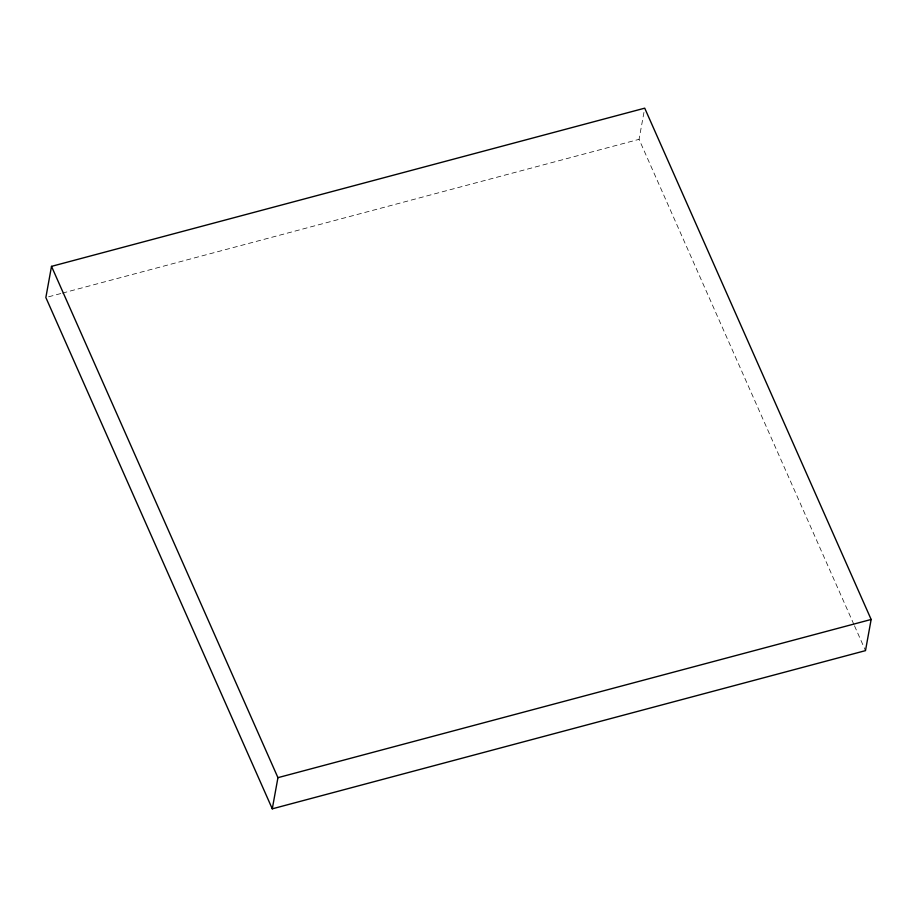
<?xml version="1.0" encoding="UTF-8"?>
<svg xmlns="http://www.w3.org/2000/svg" width="917" height="917" viewBox="0 0 917 917"><rect width="100%" height="100%" fill="white"/><g stroke="black" fill="none" stroke-linecap="round" stroke-linejoin="round"><path stroke-width="0.69" stroke-dasharray="4.58 3.44" d="M853.899 624.477L639.057 139.338L644.227 110.888M48.612 296.799L61.061 293.474M62.448 293.108L639.057 139.338M854.484 625.795L865.488 650.634"/><path stroke-width="1.38" d="M51.512 266.366L45.85 297.532L272.28 808.828L865.488 650.634L871.15 619.468L644.72 108.172L51.512 266.366L277.943 777.662L272.28 808.828M277.943 777.662L871.15 619.468"/></g></svg>
